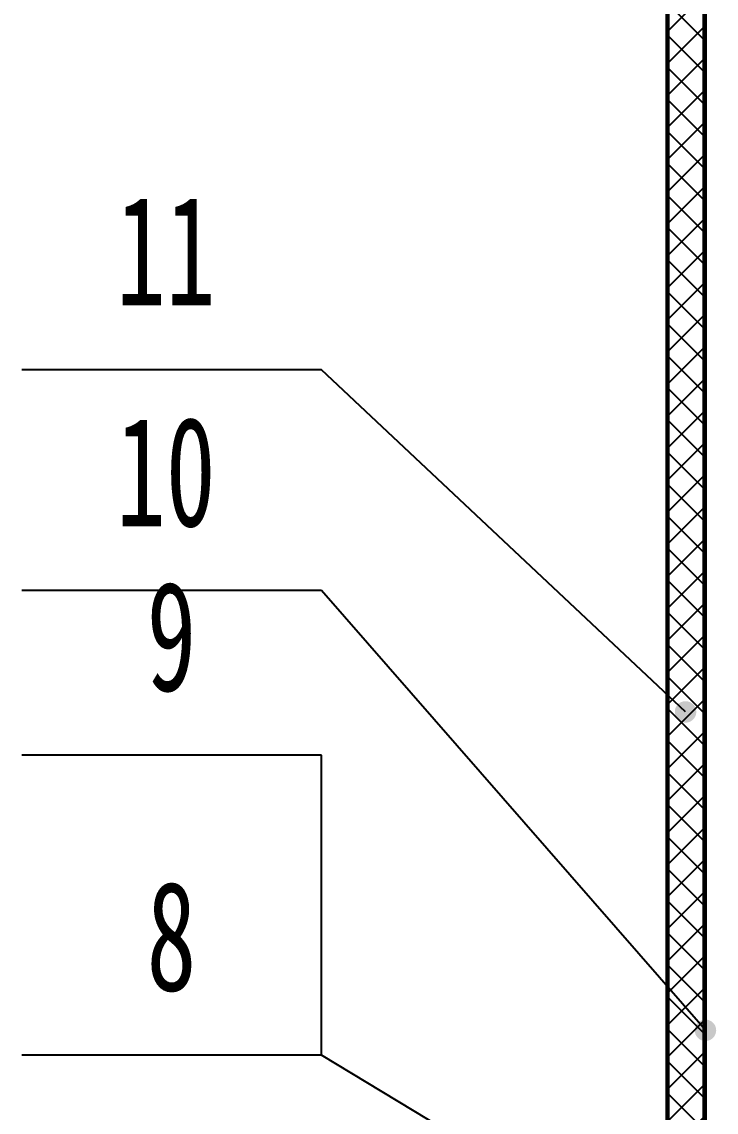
# Model space of a CAD drawing. Header units: millimetres. Extents: x -8910 to 8910, y -6300 to 6300.
# Drawn here: x -6694 to -5721, y 644 to 2171 of the extents above; entities that cross this region are included whole.
import ezdxf

# ---------------------------------------------------------------- set-up
doc = ezdxf.new("R2010")
doc.units = ezdxf.units.MM
doc.linetypes.add('EB_DASHDOTDOT', pattern=[45, 30, -3, 3, -3, 3, -3])
for name, color, linetype, lineweight in [('CAXA0', 7, 'Continuous', 35), ('CAXA4', 4, 'Continuous', 18), ('CAXA5', 100, 'Continuous', 18)]:
    doc.layers.add(name, color=color, linetype=linetype, lineweight=lineweight)
doc.styles.add('标准', font='SIMFANG.TTF', dxfattribs={"width": 0.667})

# ---------------------------------------------------------------- blocks, each defined once
blk = doc.blocks.new('CAXBLOCK78', base_point=(-6694, 1684))
at = {"layer": 'CAXA4', "linetype": 'Continuous', "lineweight": 25}
blk.add_hatch(color=0, dxfattribs=at).paths.add_polyline_path([(-5749.1, 1204.9), (-5749.1, 1206), (-5749.3, 1207.2), (-5749.5, 1208.4), (-5749.8, 1209.5), (-5750.2, 1210.6), (-5750.7, 1211.7), (-5751.3, 1212.7), (-5752, 1213.7), (-5752.7, 1214.6), (-5753.5, 1215.5), (-5754.4, 1216.3), (-5755.3, 1217), (-5756.3, 1217.6), (-5757.3, 1218.2), (-5758.4, 1218.7), (-5759.5, 1219.1), (-5760.6, 1219.4), (-5761.7, 1219.7), (-5762.9, 1219.8), (-5764.1, 1219.9), (-5765.3, 1219.8), (-5766.4, 1219.7), (-5767.6, 1219.4), (-5768.7, 1219.1), (-5769.8, 1218.7), (-5770.9, 1218.2), (-5771.9, 1217.6), (-5772.9, 1217), (-5773.8, 1216.3), (-5774.7, 1215.5), (-5775.5, 1214.6), (-5776.2, 1213.7), (-5776.9, 1212.7), (-5777.5, 1211.7), (-5778, 1210.6), (-5778.4, 1209.5), (-5778.7, 1208.4), (-5778.9, 1207.2), (-5779, 1206), (-5779.1, 1204.9), (-5779, 1203.7), (-5778.9, 1202.5), (-5778.7, 1201.4), (-5778.4, 1200.2), (-5778, 1199.1), (-5777.5, 1198), (-5776.9, 1197), (-5776.2, 1196), (-5775.5, 1195.1), (-5774.7, 1194.2), (-5773.8, 1193.4), (-5772.9, 1192.7), (-5771.9, 1192.1), (-5770.9, 1191.5), (-5769.8, 1191), (-5768.7, 1190.6), (-5767.6, 1190.3), (-5766.4, 1190), (-5765.3, 1189.9), (-5764.1, 1189.9), (-5762.9, 1189.9), (-5761.7, 1190), (-5760.6, 1190.3), (-5759.5, 1190.6), (-5758.4, 1191), (-5757.3, 1191.5), (-5756.3, 1192.1), (-5755.3, 1192.7), (-5754.4, 1193.4), (-5753.5, 1194.2), (-5752.7, 1195.1), (-5752, 1196), (-5751.3, 1197), (-5750.7, 1198), (-5750.2, 1199.1), (-5749.8, 1200.2), (-5749.5, 1201.4), (-5749.3, 1202.5), (-5749.1, 1203.7)], flags=0)
at = {"layer": 'CAXA4', "color": 0, "linetype": 'Continuous', "lineweight": 25}
for p, q in [((-6274, 1684), (-6694, 1684)), ((-5764.1, 1204.9), (-6274, 1684))]:
    blk.add_line(p, q, dxfattribs=at)
at = {"layer": 'CAXA4', "color": 0, "linetype": 'Continuous', "lineweight": 25, "insert": (-6561.7, 1927.5), "char_height": 153.3, "attachment_point": 1, "style": '标准'}
blk.add_mtext('\\fFangSong_GB2312|b0|i0|p34;11', dxfattribs=at)
blk = doc.blocks.new('CAXBLOCK77', base_point=(-5764.1, 1204.9))
at = {"layer": 'CAXA4', "color": 0}
blk.add_blockref('CAXBLOCK78', (-6694, 1684), dxfattribs=at)
blk = doc.blocks.new('CAXBLOCK80', base_point=(-6694, 1374.7))
at = {"layer": 'CAXA4', "linetype": 'Continuous', "lineweight": 25}
blk.add_hatch(color=0, dxfattribs=at).paths.add_polyline_path([(-5721.1, 758.9), (-5721.2, 760), (-5721.3, 761.2), (-5721.6, 762.4), (-5721.9, 763.5), (-5722.3, 764.6), (-5722.8, 765.7), (-5723.3, 766.7), (-5724, 767.7), (-5724.7, 768.6), (-5725.5, 769.5), (-5726.4, 770.3), (-5727.3, 771), (-5728.3, 771.7), (-5729.3, 772.2), (-5730.4, 772.7), (-5731.5, 773.1), (-5732.6, 773.4), (-5733.8, 773.7), (-5735, 773.8), (-5736.1, 773.9), (-5737.3, 773.8), (-5738.5, 773.7), (-5739.6, 773.4), (-5740.8, 773.1), (-5741.9, 772.7), (-5742.9, 772.2), (-5744, 771.7), (-5745, 771), (-5745.9, 770.3), (-5746.7, 769.5), (-5747.5, 768.6), (-5748.3, 767.7), (-5748.9, 766.7), (-5749.5, 765.7), (-5750, 764.6), (-5750.4, 763.5), (-5750.7, 762.4), (-5751, 761.2), (-5751.1, 760), (-5751.1, 758.9), (-5751.1, 757.7), (-5751, 756.5), (-5750.7, 755.4), (-5750.4, 754.2), (-5750, 753.1), (-5749.5, 752.1), (-5748.9, 751), (-5748.3, 750), (-5747.5, 749.1), (-5746.7, 748.3), (-5745.9, 747.5), (-5745, 746.7), (-5744, 746.1), (-5742.9, 745.5), (-5741.9, 745), (-5740.8, 744.6), (-5739.6, 744.3), (-5738.5, 744), (-5737.3, 743.9), (-5736.1, 743.9), (-5735, 743.9), (-5733.8, 744), (-5732.6, 744.3), (-5731.5, 744.6), (-5730.4, 745), (-5729.3, 745.5), (-5728.3, 746.1), (-5727.3, 746.7), (-5726.4, 747.5), (-5725.5, 748.3), (-5724.7, 749.1), (-5724, 750), (-5723.3, 751), (-5722.8, 752.1), (-5722.3, 753.1), (-5721.9, 754.2), (-5721.6, 755.4), (-5721.3, 756.5), (-5721.2, 757.7)], flags=0)
at = {"layer": 'CAXA4', "color": 0, "linetype": 'Continuous', "lineweight": 25}
for p, q in [((-6274, 1374.7), (-6694, 1374.7)), ((-5736.1, 758.9), (-6274, 1374.7))]:
    blk.add_line(p, q, dxfattribs=at)
at = {"layer": 'CAXA4', "color": 0, "linetype": 'Continuous', "lineweight": 25, "insert": (-6561.7, 1618.2), "char_height": 153.3, "attachment_point": 1, "style": '标准'}
blk.add_mtext('\\fFangSong_GB2312|b0|i0|p34;10', dxfattribs=at)
blk = doc.blocks.new('CAXBLOCK79', base_point=(-5736.1, 758.9))
at = {"layer": 'CAXA4', "color": 0}
blk.add_blockref('CAXBLOCK80', (-6694, 1374.7), dxfattribs=at)
blk = doc.blocks.new('CAXBLOCK82', base_point=(-6694, 724.1))
at = {"layer": 'CAXA4', "linetype": 'Continuous', "lineweight": 25}
blk.add_hatch(color=0, dxfattribs=at).paths.add_polyline_path([(-5759.2, 422.1), (-5759.2, 423.3), (-5759.4, 424.5), (-5759.6, 425.6), (-5759.9, 426.8), (-5760.3, 427.9), (-5760.8, 428.9), (-5761.4, 430), (-5762.1, 430.9), (-5762.8, 431.9), (-5763.6, 432.7), (-5764.5, 433.5), (-5765.4, 434.3), (-5766.4, 434.9), (-5767.4, 435.5), (-5768.5, 436), (-5769.6, 436.4), (-5770.7, 436.7), (-5771.9, 436.9), (-5773, 437.1), (-5774.2, 437.1), (-5775.4, 437.1), (-5776.5, 436.9), (-5777.7, 436.7), (-5778.8, 436.4), (-5779.9, 436), (-5781, 435.5), (-5782, 434.9), (-5783, 434.3), (-5783.9, 433.5), (-5784.8, 432.7), (-5785.6, 431.9), (-5786.3, 430.9), (-5787, 430), (-5787.6, 428.9), (-5788.1, 427.9), (-5788.5, 426.8), (-5788.8, 425.6), (-5789, 424.5), (-5789.2, 423.3), (-5789.2, 422.1), (-5789.2, 420.9), (-5789, 419.8), (-5788.8, 418.6), (-5788.5, 417.5), (-5788.1, 416.4), (-5787.6, 415.3), (-5787, 414.3), (-5786.3, 413.3), (-5785.6, 412.4), (-5784.8, 411.5), (-5783.9, 410.7), (-5783, 410), (-5782, 409.3), (-5781, 408.8), (-5779.9, 408.3), (-5778.8, 407.9), (-5777.7, 407.5), (-5776.5, 407.3), (-5775.4, 407.2), (-5774.2, 407.1), (-5773, 407.2), (-5771.9, 407.3), (-5770.7, 407.5), (-5769.6, 407.9), (-5768.5, 408.3), (-5767.4, 408.8), (-5766.4, 409.3), (-5765.4, 410), (-5764.5, 410.7), (-5763.6, 411.5), (-5762.8, 412.4), (-5762.1, 413.3), (-5761.4, 414.3), (-5760.8, 415.3), (-5760.3, 416.4), (-5759.9, 417.5), (-5759.6, 418.6), (-5759.4, 419.8), (-5759.2, 420.9)], flags=0)
at = {"layer": 'CAXA4', "color": 0, "linetype": 'Continuous', "lineweight": 25}
for p, q in [((-6274, 724.1), (-6694, 724.1)), ((-5774.2, 422.1), (-6274, 724.1))]:
    blk.add_line(p, q, dxfattribs=at)
at = {"layer": 'CAXA4', "color": 0, "linetype": 'Continuous', "lineweight": 25, "insert": (-6519.1, 967.6), "char_height": 153.3, "attachment_point": 1, "style": '标准'}
blk.add_mtext('\\fFangSong_GB2312|b0|i0|p34;8', dxfattribs=at)
blk = doc.blocks.new('CAXBLOCK83', base_point=(-6694, 1144.1))
at = {"layer": 'CAXA4', "color": 0, "linetype": 'Continuous', "lineweight": 25}
for p, q in [((-6274, 1144.1), (-6694, 1144.1)), ((-6274, 724.1), (-6274, 1144.1))]:
    blk.add_line(p, q, dxfattribs=at)
at = {"layer": 'CAXA4', "color": 0, "linetype": 'Continuous', "lineweight": 25, "insert": (-6519.1, 1387.6), "char_height": 153.3, "attachment_point": 1, "style": '标准'}
blk.add_mtext('\\fFangSong_GB2312|b0|i0|p34;9', dxfattribs=at)
blk = doc.blocks.new('CAXBLOCK81', base_point=(-5774.2, 422.1))
at = {"layer": 'CAXA4', "color": 0, "linetype": 'EB_DASHDOTDOT', "lineweight": 25}
for name, p in [('CAXBLOCK83', (-6694, 1144.1)), ('CAXBLOCK82', (-6694, 724.1))]:
    blk.add_blockref(name, p, dxfattribs=at)
blk = doc.blocks.new('CAXBLOCK85', base_point=(-5126.2, 1230.7))
at = {"layer": 'CAXA5', "color": 0, "linetype": 'Continuous', "lineweight": 25}
for p, q in [((-5788.6, 3595.7), (-5781.5, 3602.8)), ((-5788.6, 3550.8), (-5739.1, 3600.3)), ((-5739.1, 3583.9), (-5758.1, 3602.8)), ((-5739.1, 3539), (-5788.6, 3588.5)), ((-5788.6, 3505.9), (-5739.1, 3555.4)), ((-5739.1, 3494.1), (-5788.6, 3543.6)), ((-5788.6, 3461), (-5739.1, 3510.5)), ((-5739.1, 3449.2), (-5788.6, 3498.7)), ((-5788.6, 3416.1), (-5739.1, 3465.6)), ((-5739.1, 3404.3), (-5788.6, 3453.8)), ((-5788.6, 3371.2), (-5739.1, 3420.7)), ((-5739.1, 3359.4), (-5788.6, 3408.9)), ((-5788.6, 3326.3), (-5739.1, 3375.8)), ((-5739.1, 3314.5), (-5788.6, 3364)), ((-5788.6, 3281.4), (-5739.1, 3330.9)), ((-5739.1, 3269.6), (-5788.6, 3319.1)), ((-5788.6, 3236.5), (-5739.1, 3286)), ((-5739.1, 3224.7), (-5788.6, 3274.2)), ((-5788.6, 3191.6), (-5739.1, 3241.1)), ((-5739.1, 3179.8), (-5788.6, 3229.3)), ((-5788.6, 3146.7), (-5739.1, 3196.2)), ((-5739.1, 3134.9), (-5788.6, 3184.4)), ((-5788.6, 3101.8), (-5739.1, 3151.3)), ((-5739.1, 3090), (-5788.6, 3139.5)), ((-5788.6, 3056.9), (-5739.1, 3106.4)), ((-5739.1, 3045.1), (-5788.6, 3094.6)), ((-5788.6, 3012), (-5739.1, 3061.5)), ((-5739.1, 3000.2), (-5788.6, 3049.7)), ((-5788.6, 2967.1), (-5739.1, 3016.6)), ((-5739.1, 2955.3), (-5788.6, 3004.8)), ((-5788.6, 2922.2), (-5739.1, 2971.7)), ((-5739.1, 2910.4), (-5788.6, 2959.9)), ((-5788.6, 2877.3), (-5739.1, 2926.8)), ((-5739.1, 2865.5), (-5788.6, 2915)), ((-5788.6, 2832.4), (-5739.1, 2881.9)), ((-5739.1, 2820.6), (-5788.6, 2870.1)), ((-5788.6, 2787.5), (-5739.1, 2837)), ((-5739.1, 2775.7), (-5788.6, 2825.2)), ((-5788.6, 2742.6), (-5739.1, 2792.1)), ((-5739.1, 2730.8), (-5788.6, 2780.3)), ((-5788.6, 2697.7), (-5739.1, 2747.2)), ((-5739.1, 2685.9), (-5788.6, 2735.4)), ((-5788.6, 2652.8), (-5739.1, 2702.3)), ((-5739.1, 2641), (-5788.6, 2690.5)), ((-5788.6, 2607.9), (-5739.1, 2657.4)), ((-5739.1, 2596), (-5788.6, 2645.5)), ((-5788.6, 2563), (-5739.1, 2612.5)), ((-5739.1, 2551.1), (-5788.6, 2600.6)), ((-5788.6, 2518.1), (-5739.1, 2567.6)), ((-5739.1, 2506.2), (-5788.6, 2555.7)), ((-5788.6, 2473.2), (-5739.1, 2522.7)), ((-5739.1, 2461.3), (-5788.6, 2510.8)), ((-5788.6, 2428.3), (-5739.1, 2477.8)), ((-5739.1, 2416.4), (-5788.6, 2465.9)), ((-5788.6, 2383.4), (-5739.1, 2432.9)), ((-5739.1, 2371.5), (-5788.6, 2421)), ((-5788.6, 2338.5), (-5739.1, 2388)), ((-5739.1, 2326.6), (-5788.6, 2376.1)), ((-5788.6, 2293.6), (-5739.1, 2343.1)), ((-5739.1, 2281.7), (-5788.6, 2331.2)), ((-5788.6, 2248.7), (-5739.1, 2298.2)), ((-5739.1, 2236.8), (-5788.6, 2286.3)), ((-5788.6, 2203.8), (-5739.1, 2253.3)), ((-5739.1, 2191.9), (-5788.6, 2241.4)), ((-5788.6, 2158.9), (-5739.1, 2208.4)), ((-5739.1, 2147), (-5788.6, 2196.5)), ((-5788.6, 2114), (-5739.1, 2163.5)), ((-5739.1, 2102.1), (-5788.6, 2151.6)), ((-5788.6, 2069.1), (-5739.1, 2118.6)), ((-5739.1, 2057.2), (-5788.6, 2106.7)), ((-5788.6, 2024.2), (-5739.1, 2073.7)), ((-5739.1, 2012.3), (-5788.6, 2061.8)), ((-5788.6, 1979.3), (-5739.1, 2028.8)), ((-5739.1, 1967.4), (-5788.6, 2016.9)), ((-5788.6, 1934.4), (-5739.1, 1983.9)), ((-5739.1, 1922.5), (-5788.6, 1972)), ((-5788.6, 1889.5), (-5739.1, 1939)), ((-5739.1, 1877.6), (-5788.6, 1927.1)), ((-5788.6, 1844.6), (-5739.1, 1894.1)), ((-5739.1, 1832.7), (-5788.6, 1882.2)), ((-5788.6, 1799.7), (-5739.1, 1849.2)), ((-5739.1, 1787.8), (-5788.6, 1837.3)), ((-5788.6, 1754.8), (-5739.1, 1804.3)), ((-5739.1, 1742.9), (-5788.6, 1792.4)), ((-5788.6, 1709.9), (-5739.1, 1759.4)), ((-5739.1, 1698), (-5788.6, 1747.5)), ((-5788.6, 1665), (-5739.1, 1714.5)), ((-5739.1, 1653.1), (-5788.6, 1702.6)), ((-5788.6, 1620.1), (-5739.1, 1669.6)), ((-5739.1, 1608.2), (-5788.6, 1657.7)), ((-5788.6, 1575.2), (-5739.1, 1624.7)), ((-5739.1, 1563.3), (-5788.6, 1612.8)), ((-5788.6, 1530.3), (-5739.1, 1579.8)), ((-5739.1, 1518.4), (-5788.6, 1567.9)), ((-5788.6, 1485.4), (-5739.1, 1534.9)), ((-5739.1, 1473.5), (-5788.6, 1523)), ((-5788.6, 1440.5), (-5739.1, 1490)), ((-5739.1, 1428.6), (-5788.6, 1478.1)), ((-5788.6, 1395.6), (-5739.1, 1445.1)), ((-5739.1, 1383.7), (-5788.6, 1433.2)), ((-5788.6, 1350.7), (-5739.1, 1400.2)), ((-5739.1, 1338.8), (-5788.6, 1388.3)), ((-5788.6, 1305.8), (-5739.1, 1355.3)), ((-5739.1, 1293.9), (-5788.6, 1343.4)), ((-5788.6, 1260.9), (-5739.1, 1310.4)), ((-5739.1, 1249), (-5788.6, 1298.5)), ((-5788.6, 1216), (-5739.1, 1265.5)), ((-5739.1, 1204.1), (-5788.6, 1253.6)), ((-5788.6, 1171.1), (-5739.1, 1220.6)), ((-5739.1, 1159.2), (-5788.6, 1208.7)), ((-5788.6, 1126.2), (-5739.1, 1175.7)), ((-5739.1, 1114.3), (-5788.6, 1163.8)), ((-5788.6, 1081.3), (-5739.1, 1130.8)), ((-5739.1, 1069.4), (-5788.6, 1118.9)), ((-5788.6, 1036.4), (-5739.1, 1085.9)), ((-5739.1, 1024.5), (-5788.6, 1074)), ((-5788.6, 991.5), (-5739.1, 1041)), ((-5739.1, 979.6), (-5788.6, 1029.1)), ((-5788.6, 946.6), (-5739.1, 996.1)), ((-5739.1, 934.7), (-5788.6, 984.2)), ((-5788.6, 901.7), (-5739.1, 951.2)), ((-5739.1, 889.8), (-5788.6, 939.3)), ((-5788.6, 856.8), (-5739.1, 906.3)), ((-5739.1, 844.9), (-5788.6, 894.4)), ((-5788.6, 811.8), (-5739.1, 861.3)), ((-5739.1, 800), (-5788.6, 849.5)), ((-5788.6, 766.9), (-5739.1, 816.4)), ((-5739.1, 755.1), (-5788.6, 804.6)), ((-5788.6, 722), (-5739.1, 771.5)), ((-5739.1, 710.2), (-5788.6, 759.7)), ((-5788.6, 677.1), (-5739.1, 726.6)), ((-5739.1, 665.3), (-5788.6, 714.8)), ((-5788.6, 632.2), (-5739.1, 681.7)), ((-5739.1, 620.4), (-5788.6, 669.9)), ((-5788.6, 587.3), (-5739.1, 636.8)), ((-5739.1, 575.5), (-5788.6, 625)), ((-5788.6, 542.4), (-5739.1, 591.9)), ((-5739.1, 530.6), (-5788.6, 580.1)), ((-5739.1, 485.7), (-5788.6, 535.2)), ((-5779.1, 507.1), (-5739.1, 547)), ((-5750.7, 490.6), (-5739.1, 502.1))]:
    blk.add_line(p, q, dxfattribs=at)

msp = doc.modelspace()

# ---------------------------------------------------------------- linework, layer by layer
at = {"layer": 'CAXA0'}
for p, q in [((-5739.14, 3628.15), (-5739.14, 483.99)), ((-5736.14, 3627.08), (-5736.14, 14.49)), ((-5790.64, 3606.84), (-5790.64, 483.67)), ((-5788.64, 3606.84), (-5788.64, 512.54))]:
    msp.add_line(p, q, dxfattribs=at)

# ---------------------------------------------------------------- block references
at = {"layer": 'CAXA4'}
for name, p in [('CAXBLOCK77', (-5764.09, 1204.85)), ('CAXBLOCK79', (-5736.14, 758.86)), ('CAXBLOCK81', (-5774.2, 422.12))]:
    msp.add_blockref(name, p, dxfattribs=at)
at = {"layer": 'CAXA5'}
msp.add_blockref('CAXBLOCK85', (-5126.21, 1230.7), dxfattribs=at)

doc.saveas('drawing.dxf')
